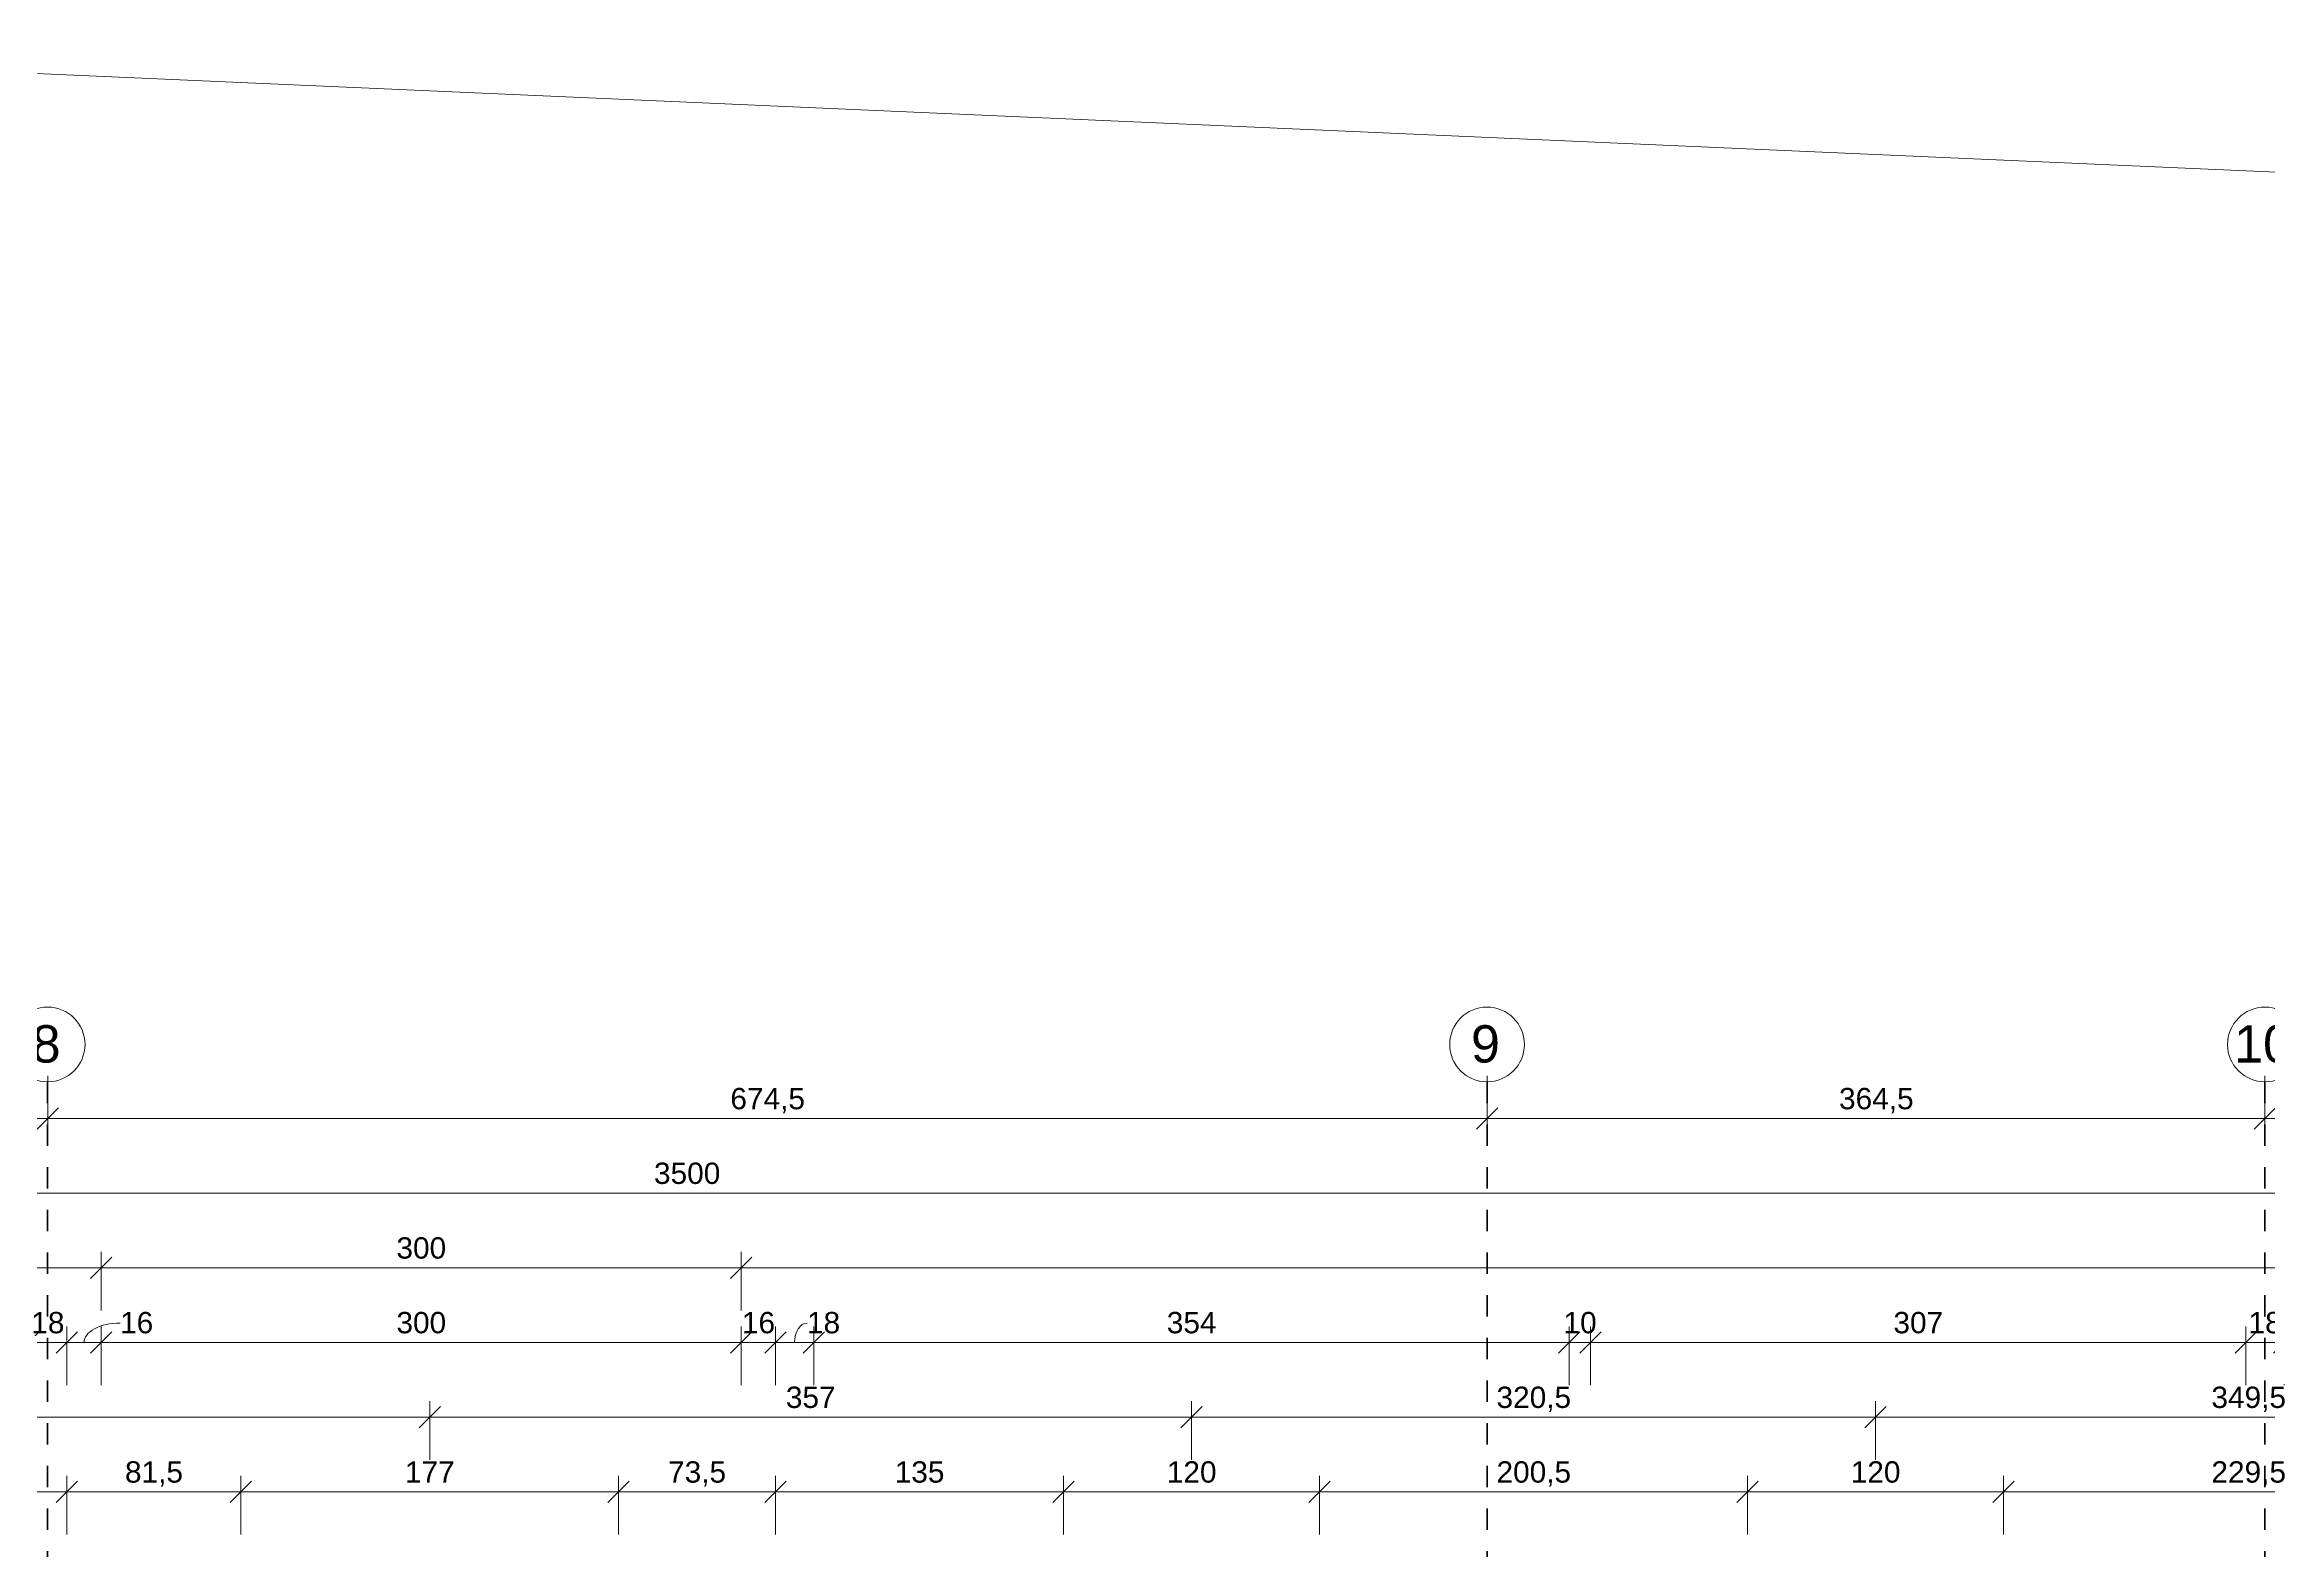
# Model space of a CAD drawing. Header units: metres. Extents: x 3 to 50, y 58.8 to 100.4.
# Drawn here: x 22.15 to 32.57, y 92.04 to 99.09 of the extents above; entities that cross this region are included whole.
import ezdxf

# ---------------------------------------------------------------- set-up
doc = ezdxf.new("R2010")
doc.units = ezdxf.units.M
doc.linetypes.add('Strich Punkt Mittel', pattern=[0.015875, 0.00635, -0.004763, 0, -0.004763])
for name, color, linetype, lineweight in [('A_2D', 7, 'Continuous', 13), ('A_Bemassung-50_', 4, 'Continuous', 9), ('A_Bemassung_', 4, 'Continuous', 9), ('A_Beschriftung_', 7, 'Continuous', 9), ('A_Raster_', 1, 'Continuous', 9)]:
    doc.layers.add(name, color=color, linetype=linetype, lineweight=lineweight)
doc.styles.add('Arial_1', font='arial.ttf', dxfattribs={"height": 0.175})
doc.styles.add('Arial_5', font='arial.ttf', dxfattribs={"height": 0.1})
doc.dimstyles.new('WGA-Bemaßung', dxfattribs={"dimscale": 0.3048, "dimtxt": 0.102026, "dimasz": 0.328084, "dimexe": 0.246063, "dimexo": 0.0625, "dimgap": 0.04101, "dimtad": 1, "dimdec": 1, "dimlfac": 100, "dimrnd": 0.5, "dimdsep": 46, "dimtxsty": 'Arial_5', "dimblk1": 'OBLIQUE', "dimblk2": 'OBLIQUE', "dimsah": 1, "dimcen": 0.09, "dimdle": 0.246063, "dimazin": 2, "dimtfac": 1, "dimtdec": 4, "dimtix": 1, "dimtmove": 0, "dimatfit": 3, "dimfxl": 0.656168, "dimfxlon": 1, "dimtvp": 1, "dimtolj": 1, "dimtzin": 0, "dimarcsym": 2})
doc.dimstyles.new('WGA-Bemaßung_1', dxfattribs={"dimscale": 0.3048, "dimtxt": 0.102026, "dimasz": 0.328084, "dimexe": 0.246063, "dimexo": 0.0625, "dimgap": 0.04101, "dimtad": 1, "dimdec": 1, "dimlfac": 100, "dimrnd": 0.5, "dimdsep": 46, "dimtxsty": 'Arial_5', "dimblk1": 'OBLIQUE', "dimblk2": 'OBLIQUE', "dimsah": 1, "dimcen": 0.09, "dimdle": 0.246063, "dimazin": 2, "dimtfac": 1, "dimtdec": 4, "dimtix": 1, "dimtmove": 1, "dimatfit": 3, "dimfxl": 0.656168, "dimfxlon": 1, "dimtvp": 1, "dimtolj": 1, "dimtzin": 0, "dimarcsym": 2})
doc.dimstyles.new('WGA-Bemaßung_3', dxfattribs={"dimscale": 0.3048, "dimtxt": 0.102026, "dimasz": 0.328084, "dimexe": 0.246063, "dimexo": 0.0625, "dimgap": 0.04101, "dimtad": 1, "dimdec": 1, "dimlfac": 100, "dimrnd": 0.5, "dimdsep": 46, "dimtxsty": 'Arial_5', "dimblk1": 'OBLIQUE', "dimblk2": 'OBLIQUE', "dimsah": 1, "dimcen": 0.09, "dimdle": 0.246063, "dimazin": 2, "dimtfac": 1, "dimtdec": 4, "dimtix": 1, "dimtmove": 0, "dimatfit": 3, "dimfxl": 0.656168, "dimfxlon": 1, "dimtvp": 1, "dimtolj": 1, "dimtzin": 0, "dimarcsym": 2})

# ---------------------------------------------------------------- blocks, each defined once
blk = doc.blocks.new('Raster - BS_Achse-112124-263_PP_02OG_BT1')
at = {"layer": 'A_Beschriftung_'}
blk.add_circle((0, 0), 0.0035, dxfattribs=at)
blk = doc.blocks.new('DIMBLOCK4-263_PP_02OG_BT1')
at = {"layer": 'A_Bemassung-50_', "transparency": 16777216}
for p, q in [((18.175, 94.058), (18.175, 94.258)), ((22.168, 94.058), (22.168, 94.258)), ((18.175, 94.058), (22.168, 94.058)), ((18.175, 94.058), (18.175, 93.983)), ((22.168, 94.058), (22.168, 93.983))]:
    blk.add_line(p, q, dxfattribs=at)
at = {"layer": 'A_Bemassung-50_', "lineweight": 35, "transparency": 16777216}
for p, q in [((18.175, 94.058), (18.225, 94.108)), ((22.168, 94.058), (22.218, 94.108)), ((18.175, 94.058), (18.125, 94.008)), ((22.168, 94.058), (22.118, 94.008))]:
    blk.add_line(p, q, dxfattribs=at)
at = {"layer": 'A_Bemassung-50_', "color": 0, "transparency": 16777216, "insert": (19.998, 94.201), "char_height": 0.1, "width": 0.41627, "attachment_point": 1, "line_spacing_factor": 0.941778, "style": 'Arial_5'}
blk.add_mtext('399,5', dxfattribs=at)
blk = doc.blocks.new('_Oblique')
at = {"color": 0, "linetype": 'ByBlock', "lineweight": -2}
blk.add_line((-0.5, -0.5), (0.5, 0.5), dxfattribs=at)
blk = doc.blocks.new('DIMBLOCK5-263_PP_02OG_BT1')
at = {"layer": 'A_Bemassung-50_', "transparency": 16777216}
for p, q in [((22.168, 94.058), (22.168, 94.258)), ((28.913, 94.058), (28.913, 94.258)), ((22.168, 94.058), (28.913, 94.058)), ((22.168, 94.058), (22.168, 93.983)), ((28.913, 94.058), (28.913, 93.983))]:
    blk.add_line(p, q, dxfattribs=at)
at = {"layer": 'A_Bemassung-50_', "lineweight": 35, "transparency": 16777216}
for p, q in [((22.168, 94.058), (22.218, 94.108)), ((28.913, 94.058), (28.963, 94.108)), ((22.168, 94.058), (22.118, 94.008)), ((28.913, 94.058), (28.863, 94.008))]:
    blk.add_line(p, q, dxfattribs=at)
at = {"layer": 'A_Bemassung-50_', "color": 0, "transparency": 16777216, "insert": (25.367, 94.201), "char_height": 0.1, "width": 0.41627, "attachment_point": 1, "line_spacing_factor": 0.941778, "style": 'Arial_5'}
blk.add_mtext('674,5', dxfattribs=at)
blk = doc.blocks.new('DIMBLOCK6-263_PP_02OG_BT1')
at = {"layer": 'A_Bemassung-50_', "transparency": 16777216}
for p, q in [((28.913, 94.058), (28.913, 94.258)), ((32.558, 94.058), (32.558, 94.258)), ((28.913, 94.058), (32.558, 94.058)), ((28.913, 94.058), (28.913, 93.983)), ((32.558, 94.058), (32.558, 93.983))]:
    blk.add_line(p, q, dxfattribs=at)
at = {"layer": 'A_Bemassung-50_', "lineweight": 35, "transparency": 16777216}
for p, q in [((28.913, 94.058), (28.963, 94.108)), ((32.558, 94.058), (32.608, 94.108)), ((28.913, 94.058), (28.863, 94.008)), ((32.558, 94.058), (32.508, 94.008))]:
    blk.add_line(p, q, dxfattribs=at)
at = {"layer": 'A_Bemassung-50_', "color": 0, "transparency": 16777216, "insert": (30.562, 94.201), "char_height": 0.1, "width": 0.41627, "attachment_point": 1, "line_spacing_factor": 0.941778, "style": 'Arial_5'}
blk.add_mtext('364,5', dxfattribs=at)
blk = doc.blocks.new('DIMBLOCK7-263_PP_02OG_BT1')
at = {"layer": 'A_Bemassung-50_', "transparency": 16777216}
for p, q in [((32.558, 94.058), (32.558, 94.258)), ((42.403, 94.058), (42.403, 94.258)), ((32.558, 94.058), (42.403, 94.058)), ((32.558, 94.058), (32.558, 93.983)), ((42.403, 94.058), (42.403, 93.983))]:
    blk.add_line(p, q, dxfattribs=at)
at = {"layer": 'A_Bemassung-50_', "lineweight": 35, "transparency": 16777216}
for p, q in [((32.558, 94.058), (32.608, 94.108)), ((42.403, 94.058), (42.453, 94.108)), ((32.558, 94.058), (32.508, 94.008)), ((42.403, 94.058), (42.353, 94.008))]:
    blk.add_line(p, q, dxfattribs=at)
at = {"layer": 'A_Bemassung-50_', "color": 0, "transparency": 16777216, "insert": (37.307, 94.201), "char_height": 0.1, "width": 0.41627, "attachment_point": 1, "line_spacing_factor": 0.941778, "style": 'Arial_5'}
blk.add_mtext('984,5', dxfattribs=at)
blk = doc.blocks.new('DIMBLOCK9-263_PP_02OG_BT1')
at = {"layer": 'A_Bemassung-50_', "transparency": 16777216}
for p, q in [((7.588, 93.358), (22.418, 93.358)), ((7.663, 93.358), (7.663, 93.433)), ((7.663, 93.358), (7.663, 93.158)), ((22.418, 93.358), (22.418, 93.433)), ((22.418, 93.358), (22.418, 93.158))]:
    blk.add_line(p, q, dxfattribs=at)
at = {"layer": 'A_Bemassung-50_', "lineweight": 35, "transparency": 16777216}
for p, q in [((7.663, 93.358), (7.613, 93.308)), ((7.663, 93.358), (7.713, 93.408)), ((22.418, 93.358), (22.368, 93.308)), ((22.418, 93.358), (22.468, 93.408))]:
    blk.add_line(p, q, dxfattribs=at)
at = {"layer": 'A_Bemassung-50_', "color": 0, "transparency": 16777216, "insert": (14.828, 93.501), "char_height": 0.1, "width": 0.50856, "attachment_point": 1, "line_spacing_factor": 0.941778, "style": 'Arial_5'}
blk.add_mtext('1475,5', dxfattribs=at)
blk = doc.blocks.new('DIMBLOCK10-263_PP_02OG_BT1')
at = {"layer": 'A_Bemassung-50_', "lineweight": 35, "transparency": 16777216}
for p, q in [((22.418, 93.358), (22.368, 93.308)), ((22.418, 93.358), (22.468, 93.408)), ((25.418, 93.358), (25.368, 93.308)), ((25.418, 93.358), (25.468, 93.408))]:
    blk.add_line(p, q, dxfattribs=at)
at = {"layer": 'A_Bemassung-50_', "transparency": 16777216}
for p, q in [((22.418, 93.358), (22.418, 93.433)), ((22.418, 93.358), (25.418, 93.358)), ((22.418, 93.358), (22.418, 93.158)), ((25.418, 93.358), (25.418, 93.433)), ((25.418, 93.358), (25.418, 93.158))]:
    blk.add_line(p, q, dxfattribs=at)
at = {"layer": 'A_Bemassung-50_', "color": 0, "transparency": 16777216, "insert": (23.802, 93.501), "char_height": 0.1, "width": 0.27688, "attachment_point": 1, "line_spacing_factor": 0.941778, "style": 'Arial_5'}
blk.add_mtext('300', dxfattribs=at)
blk = doc.blocks.new('DIMBLOCK11-263_PP_02OG_BT1')
at = {"layer": 'A_Bemassung-50_', "lineweight": 35, "transparency": 16777216}
for p, q in [((25.418, 93.358), (25.368, 93.308)), ((25.418, 93.358), (25.468, 93.408)), ((42.663, 93.358), (42.613, 93.308)), ((42.663, 93.358), (42.713, 93.408))]:
    blk.add_line(p, q, dxfattribs=at)
at = {"layer": 'A_Bemassung-50_', "transparency": 16777216}
for p, q in [((25.418, 93.358), (25.418, 93.433)), ((25.418, 93.358), (42.738, 93.358)), ((25.418, 93.358), (25.418, 93.158)), ((42.663, 93.358), (42.663, 93.433)), ((42.663, 93.358), (42.663, 93.158))]:
    blk.add_line(p, q, dxfattribs=at)
at = {"layer": 'A_Bemassung-50_', "color": 0, "transparency": 16777216, "insert": (33.828, 93.501), "char_height": 0.1, "width": 0.50856, "attachment_point": 1, "line_spacing_factor": 0.941778, "style": 'Arial_5'}
blk.add_mtext('1724,5', dxfattribs=at)
blk = doc.blocks.new('DIMBLOCK72-263_PP_02OG_BT1')
at = {"layer": 'A_Bemassung-50_', "transparency": 16777216}
for p, q in [((19.088, 92.658), (19.088, 92.733)), ((23.958, 92.658), (23.958, 92.733)), ((19.088, 92.658), (23.958, 92.658)), ((19.088, 92.658), (19.088, 92.458)), ((23.958, 92.658), (23.958, 92.458))]:
    blk.add_line(p, q, dxfattribs=at)
at = {"layer": 'A_Bemassung-50_', "lineweight": 35, "transparency": 16777216}
for p, q in [((19.088, 92.658), (19.038, 92.608)), ((19.088, 92.658), (19.138, 92.708)), ((23.958, 92.658), (23.908, 92.608)), ((23.958, 92.658), (24.008, 92.708))]:
    blk.add_line(p, q, dxfattribs=at)
at = {"layer": 'A_Bemassung-50_', "color": 0, "transparency": 16777216, "insert": (21.407, 92.801), "char_height": 0.1, "width": 0.27688, "attachment_point": 1, "line_spacing_factor": 0.941778, "style": 'Arial_5'}
blk.add_mtext('487', dxfattribs=at)
blk = doc.blocks.new('DIMBLOCK73-263_PP_02OG_BT1')
at = {"layer": 'A_Bemassung-50_', "transparency": 16777216}
for p, q in [((23.958, 92.658), (23.958, 92.733)), ((27.528, 92.658), (27.528, 92.733)), ((23.958, 92.658), (27.528, 92.658)), ((23.958, 92.658), (23.958, 92.458)), ((27.528, 92.658), (27.528, 92.458))]:
    blk.add_line(p, q, dxfattribs=at)
at = {"layer": 'A_Bemassung-50_', "lineweight": 35, "transparency": 16777216}
for p, q in [((23.958, 92.658), (23.908, 92.608)), ((23.958, 92.658), (24.008, 92.708)), ((27.528, 92.658), (27.478, 92.608)), ((27.528, 92.658), (27.578, 92.708))]:
    blk.add_line(p, q, dxfattribs=at)
at = {"layer": 'A_Bemassung-50_', "color": 0, "transparency": 16777216, "insert": (25.627, 92.801), "char_height": 0.1, "width": 0.27688, "attachment_point": 1, "line_spacing_factor": 0.941778, "style": 'Arial_5'}
blk.add_mtext('357', dxfattribs=at)
blk = doc.blocks.new('DIMBLOCK74-263_PP_02OG_BT1')
at = {"layer": 'A_Bemassung-50_', "transparency": 16777216}
for p, q in [((27.528, 92.658), (27.528, 92.733)), ((30.733, 92.658), (30.733, 92.733)), ((27.528, 92.658), (30.733, 92.658)), ((27.528, 92.658), (27.528, 92.458)), ((30.733, 92.658), (30.733, 92.458))]:
    blk.add_line(p, q, dxfattribs=at)
at = {"layer": 'A_Bemassung-50_', "lineweight": 35, "transparency": 16777216}
for p, q in [((27.528, 92.658), (27.478, 92.608)), ((27.528, 92.658), (27.578, 92.708)), ((30.733, 92.658), (30.683, 92.608)), ((30.733, 92.658), (30.783, 92.708))]:
    blk.add_line(p, q, dxfattribs=at)
at = {"layer": 'A_Bemassung-50_', "color": 0, "transparency": 16777216, "insert": (28.957, 92.801), "char_height": 0.1, "width": 0.41627, "attachment_point": 1, "line_spacing_factor": 0.941778, "style": 'Arial_5'}
blk.add_mtext('320,5', dxfattribs=at)
blk = doc.blocks.new('DIMBLOCK75-263_PP_02OG_BT1')
at = {"layer": 'A_Bemassung-50_', "transparency": 16777216}
for p, q in [((30.733, 92.658), (30.733, 92.733)), ((34.228, 92.658), (34.228, 92.733)), ((30.733, 92.658), (34.228, 92.658)), ((30.733, 92.658), (30.733, 92.458)), ((34.228, 92.658), (34.228, 92.458))]:
    blk.add_line(p, q, dxfattribs=at)
at = {"layer": 'A_Bemassung-50_', "lineweight": 35, "transparency": 16777216}
for p, q in [((30.733, 92.658), (30.683, 92.608)), ((30.733, 92.658), (30.783, 92.708)), ((34.228, 92.658), (34.178, 92.608)), ((34.228, 92.658), (34.278, 92.708))]:
    blk.add_line(p, q, dxfattribs=at)
at = {"layer": 'A_Bemassung-50_', "color": 0, "transparency": 16777216, "insert": (32.307, 92.801), "char_height": 0.1, "width": 0.41627, "attachment_point": 1, "line_spacing_factor": 0.941778, "style": 'Arial_5'}
blk.add_mtext('349,5', dxfattribs=at)
blk = doc.blocks.new('DIMBLOCK89-263_PP_02OG_BT1')
at = {"layer": 'A_Bemassung-50_', "transparency": 16777216}
for p, q in [((22.078, 93.008), (22.078, 93.083)), ((22.258, 93.008), (22.258, 93.083)), ((22.078, 93.008), (22.258, 93.008)), ((22.078, 93.008), (22.078, 92.808)), ((22.258, 93.008), (22.258, 92.808))]:
    blk.add_line(p, q, dxfattribs=at)
at = {"layer": 'A_Bemassung-50_', "lineweight": 35, "transparency": 16777216}
for p, q in [((22.078, 93.008), (22.128, 93.058)), ((22.258, 93.008), (22.308, 93.058)), ((22.078, 93.008), (22.028, 92.958)), ((22.258, 93.008), (22.208, 92.958))]:
    blk.add_line(p, q, dxfattribs=at)
at = {"layer": 'A_Bemassung-50_', "color": 0, "transparency": 16777216, "insert": (22.091, 93.151), "char_height": 0.1, "width": 0.18459, "attachment_point": 1, "line_spacing_factor": 0.941778, "style": 'Arial_5'}
blk.add_mtext('18', dxfattribs=at)
blk = doc.blocks.new('DIMBLOCK90-263_PP_02OG_BT1')
at = {"layer": 'A_Bemassung-50_', "transparency": 16777216}
for p, q in [((22.258, 93.008), (22.258, 93.083)), ((22.418, 93.008), (22.418, 93.083)), ((22.258, 93.008), (22.418, 93.008)), ((22.258, 93.008), (22.258, 92.808)), ((22.418, 93.008), (22.418, 92.808))]:
    blk.add_line(p, q, dxfattribs=at)
at = {"layer": 'A_Bemassung-50_', "lineweight": 35, "transparency": 16777216}
for p, q in [((22.258, 93.008), (22.308, 93.058)), ((22.418, 93.008), (22.468, 93.058)), ((22.258, 93.008), (22.208, 92.958)), ((22.418, 93.008), (22.368, 92.958))]:
    blk.add_line(p, q, dxfattribs=at)
at = {"layer": 'A_Bemassung-50_', "transparency": 16777216}
blk.add_ellipse((22.507, 93.008), major_axis=(0.169, 0), ratio=0.538626, start_param=1.570796, end_param=3.141593, dxfattribs=at)
at = {"layer": 'A_Bemassung-50_', "color": 0, "transparency": 16777216, "insert": (22.507, 93.151), "char_height": 0.1, "width": 0.18459, "attachment_point": 1, "line_spacing_factor": 0.941778, "style": 'Arial_5'}
blk.add_mtext('16', dxfattribs=at)
blk = doc.blocks.new('DIMBLOCK91-263_PP_02OG_BT1')
at = {"layer": 'A_Bemassung-50_', "transparency": 16777216}
for p, q in [((22.418, 93.008), (22.418, 93.083)), ((25.418, 93.008), (25.418, 93.083)), ((22.418, 93.008), (25.418, 93.008)), ((22.418, 93.008), (22.418, 92.808)), ((25.418, 93.008), (25.418, 92.808))]:
    blk.add_line(p, q, dxfattribs=at)
at = {"layer": 'A_Bemassung-50_', "lineweight": 35, "transparency": 16777216}
for p, q in [((22.418, 93.008), (22.468, 93.058)), ((25.418, 93.008), (25.468, 93.058)), ((22.418, 93.008), (22.368, 92.958)), ((25.418, 93.008), (25.368, 92.958))]:
    blk.add_line(p, q, dxfattribs=at)
at = {"layer": 'A_Bemassung-50_', "color": 0, "transparency": 16777216, "insert": (23.802, 93.151), "char_height": 0.1, "width": 0.27688, "attachment_point": 1, "line_spacing_factor": 0.941778, "style": 'Arial_5'}
blk.add_mtext('300', dxfattribs=at)
blk = doc.blocks.new('DIMBLOCK92-263_PP_02OG_BT1')
at = {"layer": 'A_Bemassung-50_', "transparency": 16777216}
for p, q in [((25.418, 93.008), (25.418, 93.083)), ((25.578, 93.008), (25.578, 93.083)), ((25.418, 93.008), (25.578, 93.008)), ((25.418, 93.008), (25.418, 92.808)), ((25.578, 93.008), (25.578, 92.808))]:
    blk.add_line(p, q, dxfattribs=at)
at = {"layer": 'A_Bemassung-50_', "lineweight": 35, "transparency": 16777216}
for p, q in [((25.418, 93.008), (25.468, 93.058)), ((25.578, 93.008), (25.628, 93.058)), ((25.418, 93.008), (25.368, 92.958)), ((25.578, 93.008), (25.528, 92.958))]:
    blk.add_line(p, q, dxfattribs=at)
at = {"layer": 'A_Bemassung-50_', "color": 0, "transparency": 16777216, "insert": (25.421, 93.151), "char_height": 0.1, "width": 0.18459, "attachment_point": 1, "line_spacing_factor": 0.941778, "style": 'Arial_5'}
blk.add_mtext('16', dxfattribs=at)
blk = doc.blocks.new('DIMBLOCK93-263_PP_02OG_BT1')
at = {"layer": 'A_Bemassung-50_', "transparency": 16777216}
for p, q in [((25.578, 93.008), (25.578, 93.083)), ((25.758, 93.008), (25.758, 93.083)), ((25.578, 93.008), (25.758, 93.008)), ((25.578, 93.008), (25.578, 92.808)), ((25.758, 93.008), (25.758, 92.808))]:
    blk.add_line(p, q, dxfattribs=at)
at = {"layer": 'A_Bemassung-50_', "lineweight": 35, "transparency": 16777216}
for p, q in [((25.578, 93.008), (25.628, 93.058)), ((25.758, 93.008), (25.808, 93.058)), ((25.578, 93.008), (25.528, 92.958)), ((25.758, 93.008), (25.708, 92.958))]:
    blk.add_line(p, q, dxfattribs=at)
at = {"layer": 'A_Bemassung-50_', "transparency": 16777216}
blk.add_ellipse((25.726, 93.008), major_axis=(0, 0.091), ratio=0.637843, start_param=0, end_param=1.570796, dxfattribs=at)
at = {"layer": 'A_Bemassung-50_', "color": 0, "transparency": 16777216, "insert": (25.726, 93.151), "char_height": 0.1, "width": 0.18459, "attachment_point": 1, "line_spacing_factor": 0.941778, "style": 'Arial_5'}
blk.add_mtext('18', dxfattribs=at)
blk = doc.blocks.new('DIMBLOCK94-263_PP_02OG_BT1')
at = {"layer": 'A_Bemassung-50_', "transparency": 16777216}
for p, q in [((25.758, 93.008), (25.758, 93.083)), ((29.298, 93.008), (29.298, 93.083)), ((25.758, 93.008), (29.298, 93.008)), ((25.758, 93.008), (25.758, 92.808)), ((29.298, 93.008), (29.298, 92.808))]:
    blk.add_line(p, q, dxfattribs=at)
at = {"layer": 'A_Bemassung-50_', "lineweight": 35, "transparency": 16777216}
for p, q in [((25.758, 93.008), (25.808, 93.058)), ((29.298, 93.008), (29.348, 93.058)), ((25.758, 93.008), (25.708, 92.958)), ((29.298, 93.008), (29.248, 92.958))]:
    blk.add_line(p, q, dxfattribs=at)
at = {"layer": 'A_Bemassung-50_', "color": 0, "transparency": 16777216, "insert": (27.412, 93.151), "char_height": 0.1, "width": 0.27688, "attachment_point": 1, "line_spacing_factor": 0.941778, "style": 'Arial_5'}
blk.add_mtext('354', dxfattribs=at)
blk = doc.blocks.new('DIMBLOCK95-263_PP_02OG_BT1')
at = {"layer": 'A_Bemassung-50_', "transparency": 16777216}
for p, q in [((29.298, 93.008), (29.298, 93.083)), ((29.398, 93.008), (29.398, 93.083)), ((29.298, 93.008), (29.398, 93.008)), ((29.298, 93.008), (29.298, 92.808)), ((29.398, 93.008), (29.398, 92.808))]:
    blk.add_line(p, q, dxfattribs=at)
at = {"layer": 'A_Bemassung-50_', "lineweight": 35, "transparency": 16777216}
for p, q in [((29.298, 93.008), (29.348, 93.058)), ((29.398, 93.008), (29.448, 93.058)), ((29.298, 93.008), (29.248, 92.958)), ((29.398, 93.008), (29.348, 92.958))]:
    blk.add_line(p, q, dxfattribs=at)
at = {"layer": 'A_Bemassung-50_', "color": 0, "transparency": 16777216, "insert": (29.271, 93.151), "char_height": 0.1, "width": 0.18459, "attachment_point": 1, "line_spacing_factor": 0.941778, "style": 'Arial_5'}
blk.add_mtext('10', dxfattribs=at)
blk = doc.blocks.new('DIMBLOCK96-263_PP_02OG_BT1')
at = {"layer": 'A_Bemassung-50_', "transparency": 16777216}
for p, q in [((29.398, 93.008), (29.398, 93.083)), ((32.468, 93.008), (32.468, 93.083)), ((29.398, 93.008), (32.468, 93.008)), ((29.398, 93.008), (29.398, 92.808)), ((32.468, 93.008), (32.468, 92.808))]:
    blk.add_line(p, q, dxfattribs=at)
at = {"layer": 'A_Bemassung-50_', "lineweight": 35, "transparency": 16777216}
for p, q in [((29.398, 93.008), (29.448, 93.058)), ((32.468, 93.008), (32.518, 93.058)), ((29.398, 93.008), (29.348, 92.958)), ((32.468, 93.008), (32.418, 92.958))]:
    blk.add_line(p, q, dxfattribs=at)
at = {"layer": 'A_Bemassung-50_', "color": 0, "transparency": 16777216, "insert": (30.817, 93.151), "char_height": 0.1, "width": 0.27688, "attachment_point": 1, "line_spacing_factor": 0.941778, "style": 'Arial_5'}
blk.add_mtext('307', dxfattribs=at)
blk = doc.blocks.new('DIMBLOCK97-263_PP_02OG_BT1')
at = {"layer": 'A_Bemassung-50_', "transparency": 16777216}
for p, q in [((32.468, 93.008), (32.468, 93.083)), ((32.648, 93.008), (32.648, 93.083)), ((32.468, 93.008), (32.648, 93.008)), ((32.468, 93.008), (32.468, 92.808)), ((32.648, 93.008), (32.648, 92.808))]:
    blk.add_line(p, q, dxfattribs=at)
at = {"layer": 'A_Bemassung-50_', "lineweight": 35, "transparency": 16777216}
for p, q in [((32.468, 93.008), (32.518, 93.058)), ((32.648, 93.008), (32.698, 93.058)), ((32.468, 93.008), (32.418, 92.958)), ((32.648, 93.008), (32.598, 92.958))]:
    blk.add_line(p, q, dxfattribs=at)
at = {"layer": 'A_Bemassung-50_', "color": 0, "transparency": 16777216, "insert": (32.481, 93.151), "char_height": 0.1, "width": 0.18459, "attachment_point": 1, "line_spacing_factor": 0.941778, "style": 'Arial_5'}
blk.add_mtext('18', dxfattribs=at)
blk = doc.blocks.new('DIMBLOCK283-263_PP_02OG_BT1')
at = {"layer": 'A_Bemassung-50_', "lineweight": 35, "transparency": 16777216}
for p, q in [((19.688, 92.308), (19.638, 92.258)), ((19.688, 92.308), (19.738, 92.358)), ((22.258, 92.308), (22.208, 92.258)), ((22.258, 92.308), (22.308, 92.358))]:
    blk.add_line(p, q, dxfattribs=at)
at = {"layer": 'A_Bemassung-50_', "transparency": 16777216}
for p, q in [((19.688, 92.308), (19.688, 92.383)), ((19.688, 92.308), (22.258, 92.308)), ((19.688, 92.308), (19.688, 92.108)), ((22.258, 92.308), (22.258, 92.383)), ((22.258, 92.308), (22.258, 92.108))]:
    blk.add_line(p, q, dxfattribs=at)
at = {"layer": 'A_Bemassung-50_', "color": 0, "transparency": 16777216, "insert": (20.857, 92.451), "char_height": 0.1, "width": 0.27688, "attachment_point": 1, "line_spacing_factor": 0.941778, "style": 'Arial_5'}
blk.add_mtext('257', dxfattribs=at)
blk = doc.blocks.new('DIMBLOCK284-263_PP_02OG_BT1')
at = {"layer": 'A_Bemassung-50_', "lineweight": 35, "transparency": 16777216}
for p, q in [((22.258, 92.308), (22.208, 92.258)), ((22.258, 92.308), (22.308, 92.358)), ((23.073, 92.308), (23.023, 92.258)), ((23.073, 92.308), (23.123, 92.358))]:
    blk.add_line(p, q, dxfattribs=at)
at = {"layer": 'A_Bemassung-50_', "transparency": 16777216}
for p, q in [((22.258, 92.308), (22.258, 92.383)), ((22.258, 92.308), (23.073, 92.308)), ((22.258, 92.308), (22.258, 92.108)), ((23.073, 92.308), (23.073, 92.383)), ((23.073, 92.308), (23.073, 92.108))]:
    blk.add_line(p, q, dxfattribs=at)
at = {"layer": 'A_Bemassung-50_', "color": 0, "transparency": 16777216, "insert": (22.53, 92.451), "char_height": 0.1, "width": 0.32397, "attachment_point": 1, "line_spacing_factor": 0.941778, "style": 'Arial_5'}
blk.add_mtext('81,5', dxfattribs=at)
blk = doc.blocks.new('DIMBLOCK285-263_PP_02OG_BT1')
at = {"layer": 'A_Bemassung-50_', "lineweight": 35, "transparency": 16777216}
for p, q in [((23.073, 92.308), (23.023, 92.258)), ((23.073, 92.308), (23.123, 92.358)), ((24.843, 92.308), (24.793, 92.258)), ((24.843, 92.308), (24.893, 92.358))]:
    blk.add_line(p, q, dxfattribs=at)
at = {"layer": 'A_Bemassung-50_', "transparency": 16777216}
for p, q in [((23.073, 92.308), (23.073, 92.383)), ((23.073, 92.308), (24.843, 92.308)), ((23.073, 92.308), (23.073, 92.108)), ((24.843, 92.308), (24.843, 92.383)), ((24.843, 92.308), (24.843, 92.108))]:
    blk.add_line(p, q, dxfattribs=at)
at = {"layer": 'A_Bemassung-50_', "color": 0, "transparency": 16777216, "insert": (23.842, 92.451), "char_height": 0.1, "width": 0.27688, "attachment_point": 1, "line_spacing_factor": 0.941778, "style": 'Arial_5'}
blk.add_mtext('177', dxfattribs=at)
blk = doc.blocks.new('DIMBLOCK286-263_PP_02OG_BT1')
at = {"layer": 'A_Bemassung-50_', "lineweight": 35, "transparency": 16777216}
for p, q in [((24.843, 92.308), (24.793, 92.258)), ((24.843, 92.308), (24.893, 92.358)), ((25.578, 92.308), (25.528, 92.258)), ((25.578, 92.308), (25.628, 92.358))]:
    blk.add_line(p, q, dxfattribs=at)
at = {"layer": 'A_Bemassung-50_', "transparency": 16777216}
for p, q in [((24.843, 92.308), (24.843, 92.383)), ((24.843, 92.308), (25.578, 92.308)), ((24.843, 92.308), (24.843, 92.108)), ((25.578, 92.308), (25.578, 92.383)), ((25.578, 92.308), (25.578, 92.108))]:
    blk.add_line(p, q, dxfattribs=at)
at = {"layer": 'A_Bemassung-50_', "color": 0, "transparency": 16777216, "insert": (25.075, 92.451), "char_height": 0.1, "width": 0.32397, "attachment_point": 1, "line_spacing_factor": 0.941778, "style": 'Arial_5'}
blk.add_mtext('73,5', dxfattribs=at)
blk = doc.blocks.new('DIMBLOCK287-263_PP_02OG_BT1')
at = {"layer": 'A_Bemassung-50_', "lineweight": 35, "transparency": 16777216}
for p, q in [((25.578, 92.308), (25.528, 92.258)), ((25.578, 92.308), (25.628, 92.358)), ((26.928, 92.308), (26.878, 92.258)), ((26.928, 92.308), (26.978, 92.358))]:
    blk.add_line(p, q, dxfattribs=at)
at = {"layer": 'A_Bemassung-50_', "transparency": 16777216}
for p, q in [((25.578, 92.308), (25.578, 92.383)), ((25.578, 92.308), (26.928, 92.308)), ((25.578, 92.308), (25.578, 92.108)), ((26.928, 92.308), (26.928, 92.383)), ((26.928, 92.308), (26.928, 92.108))]:
    blk.add_line(p, q, dxfattribs=at)
at = {"layer": 'A_Bemassung-50_', "color": 0, "transparency": 16777216, "insert": (26.137, 92.451), "char_height": 0.1, "width": 0.27688, "attachment_point": 1, "line_spacing_factor": 0.941778, "style": 'Arial_5'}
blk.add_mtext('135', dxfattribs=at)
blk = doc.blocks.new('DIMBLOCK288-263_PP_02OG_BT1')
at = {"layer": 'A_Bemassung-50_', "lineweight": 35, "transparency": 16777216}
for p, q in [((26.928, 92.308), (26.878, 92.258)), ((26.928, 92.308), (26.978, 92.358)), ((28.128, 92.308), (28.078, 92.258)), ((28.128, 92.308), (28.178, 92.358))]:
    blk.add_line(p, q, dxfattribs=at)
at = {"layer": 'A_Bemassung-50_', "transparency": 16777216}
for p, q in [((26.928, 92.308), (26.928, 92.383)), ((26.928, 92.308), (28.128, 92.308)), ((26.928, 92.308), (26.928, 92.108)), ((28.128, 92.308), (28.128, 92.383)), ((28.128, 92.308), (28.128, 92.108))]:
    blk.add_line(p, q, dxfattribs=at)
at = {"layer": 'A_Bemassung-50_', "color": 0, "transparency": 16777216, "insert": (27.412, 92.451), "char_height": 0.1, "width": 0.27688, "attachment_point": 1, "line_spacing_factor": 0.941778, "style": 'Arial_5'}
blk.add_mtext('120', dxfattribs=at)
blk = doc.blocks.new('DIMBLOCK289-263_PP_02OG_BT1')
at = {"layer": 'A_Bemassung-50_', "lineweight": 35, "transparency": 16777216}
for p, q in [((28.128, 92.308), (28.078, 92.258)), ((28.128, 92.308), (28.178, 92.358)), ((30.133, 92.308), (30.083, 92.258)), ((30.133, 92.308), (30.183, 92.358))]:
    blk.add_line(p, q, dxfattribs=at)
at = {"layer": 'A_Bemassung-50_', "transparency": 16777216}
for p, q in [((28.128, 92.308), (28.128, 92.383)), ((28.128, 92.308), (30.133, 92.308)), ((28.128, 92.308), (28.128, 92.108)), ((30.133, 92.308), (30.133, 92.383)), ((30.133, 92.308), (30.133, 92.108))]:
    blk.add_line(p, q, dxfattribs=at)
at = {"layer": 'A_Bemassung-50_', "color": 0, "transparency": 16777216, "insert": (28.957, 92.451), "char_height": 0.1, "width": 0.41627, "attachment_point": 1, "line_spacing_factor": 0.941778, "style": 'Arial_5'}
blk.add_mtext('200,5', dxfattribs=at)
blk = doc.blocks.new('DIMBLOCK290-263_PP_02OG_BT1')
at = {"layer": 'A_Bemassung-50_', "lineweight": 35, "transparency": 16777216}
for p, q in [((30.133, 92.308), (30.083, 92.258)), ((30.133, 92.308), (30.183, 92.358)), ((31.333, 92.308), (31.283, 92.258)), ((31.333, 92.308), (31.383, 92.358))]:
    blk.add_line(p, q, dxfattribs=at)
at = {"layer": 'A_Bemassung-50_', "transparency": 16777216}
for p, q in [((30.133, 92.308), (30.133, 92.383)), ((30.133, 92.308), (31.333, 92.308)), ((30.133, 92.308), (30.133, 92.108)), ((31.333, 92.308), (31.333, 92.383)), ((31.333, 92.308), (31.333, 92.108))]:
    blk.add_line(p, q, dxfattribs=at)
at = {"layer": 'A_Bemassung-50_', "color": 0, "transparency": 16777216, "insert": (30.617, 92.451), "char_height": 0.1, "width": 0.27688, "attachment_point": 1, "line_spacing_factor": 0.941778, "style": 'Arial_5'}
blk.add_mtext('120', dxfattribs=at)
blk = doc.blocks.new('DIMBLOCK291-263_PP_02OG_BT1')
at = {"layer": 'A_Bemassung-50_', "lineweight": 35, "transparency": 16777216}
for p, q in [((31.333, 92.308), (31.283, 92.258)), ((31.333, 92.308), (31.383, 92.358)), ((33.628, 92.308), (33.578, 92.258)), ((33.628, 92.308), (33.678, 92.358))]:
    blk.add_line(p, q, dxfattribs=at)
at = {"layer": 'A_Bemassung-50_', "transparency": 16777216}
for p, q in [((31.333, 92.308), (31.333, 92.383)), ((31.333, 92.308), (33.628, 92.308)), ((31.333, 92.308), (31.333, 92.108)), ((33.628, 92.308), (33.628, 92.383)), ((33.628, 92.308), (33.628, 92.108))]:
    blk.add_line(p, q, dxfattribs=at)
at = {"layer": 'A_Bemassung-50_', "color": 0, "transparency": 16777216, "insert": (32.307, 92.451), "char_height": 0.1, "width": 0.41627, "attachment_point": 1, "line_spacing_factor": 0.941778, "style": 'Arial_5'}
blk.add_mtext('229,5', dxfattribs=at)
blk = doc.blocks.new('DIMBLOCK659-263_PP_02OG_BT1')
at = {"layer": 'A_Bemassung-50_', "transparency": 16777216}
for p, q in [((7.663, 93.708), (7.663, 93.783)), ((42.663, 93.708), (42.663, 93.783)), ((7.588, 93.708), (42.738, 93.708)), ((7.663, 93.708), (7.663, 93.508)), ((42.663, 93.708), (42.663, 93.508))]:
    blk.add_line(p, q, dxfattribs=at)
at = {"layer": 'A_Bemassung-50_', "lineweight": 35, "transparency": 16777216}
for p, q in [((7.663, 93.708), (7.713, 93.758)), ((42.663, 93.708), (42.713, 93.758)), ((7.663, 93.708), (7.613, 93.658)), ((42.663, 93.708), (42.613, 93.658))]:
    blk.add_line(p, q, dxfattribs=at)
at = {"layer": 'A_Bemassung-50_', "color": 0, "transparency": 16777216, "insert": (25.009, 93.851), "char_height": 0.1, "width": 0.36918, "attachment_point": 1, "line_spacing_factor": 0.941778, "style": 'Arial_5'}
blk.add_mtext('3500', dxfattribs=at)

msp = doc.modelspace()

# ---------------------------------------------------------------- linework, layer by layer
at = {"layer": 'A_2D', "lineweight": 18}
msp.add_line((48.514, 97.7921), (19.0083, 99.0917), dxfattribs=at)
at = {"layer": 'A_Raster_', "linetype": 'Strich Punkt Mittel', "lineweight": 35}
for p, q in [((22.1677, 94.2296), (22.1677, 59.9489)), ((28.9127, 94.2296), (28.9127, 59.9489)), ((32.5577, 94.2296), (32.5577, 59.9489))]:
    msp.add_line(p, q, dxfattribs=at)

# ---------------------------------------------------------------- block references
at = {"layer": 'A_Beschriftung_', "xscale": 49.99999999999998, "yscale": 49.99999999999998, "zscale": 49.99999999999998, "rotation": 180}
for p in [(22.1677, 94.4046), (28.9127, 94.4046), (32.5577, 94.4046)]:
    msp.add_blockref('Raster - BS_Achse-112124-263_PP_02OG_BT1', p, dxfattribs=at)

# ---------------------------------------------------------------- texts
at = {"layer": 'A_Beschriftung_', "char_height": 0.175, "attachment_point": 1, "style": 'Arial_1'}
for s, insert, width in [('8', (22.0924, 94.4949), 0.168354), ('9', (28.8374, 94.4949), 0.168354), ('10', (32.4131, 94.4949), 0.336709)]:
    msp.add_mtext(s, dxfattribs=dict(at, insert=insert, width=width))

# ---------------------------------------------------------------- dimensions: what is measured, and where the dimension line sits
at = {"layer": 'A_Bemassung_'}
for base, p1, p2, dimstyle, override, picture, middle in [((22.1676682485, 94.0583319338), (18.1751682485, 94.2583319338), (22.1676682485, 94.2583319338), 'WGA-Bemaßung', {"dimpost": '<>', "dimfxl": 3.9925}, 'DIMBLOCK4-263_PP_02OG_BT1', (20.1714182485, 94.1219233393)), ((28.9127, 94.0583), (22.1677, 94.2583), (28.9127, 94.2583), 'WGA-Bemaßung', {"dimpost": '<>', "dimfxl": 6.745}, 'DIMBLOCK5-263_PP_02OG_BT1', (25.5402, 94.1219)), ((32.5577, 94.0583), (28.9127, 94.2583), (32.5577, 94.2583), 'WGA-Bemaßung', {"dimpost": '<>', "dimfxl": 3.645}, 'DIMBLOCK6-263_PP_02OG_BT1', (30.7352, 94.1219)), ((42.4027, 94.0583), (32.5577, 94.2583), (42.4027, 94.2583), 'WGA-Bemaßung', {"dimpost": '<>', "dimfxl": 9.845}, 'DIMBLOCK7-263_PP_02OG_BT1', (37.4802, 94.1219)), ((42.6627, 93.7083), (7.6627, 93.5083), (42.6627, 93.5083), 'WGA-Bemaßung_3', {"dimpost": '<>', "dimfxl": 35}, 'DIMBLOCK659-263_PP_02OG_BT1', (25.1627, 93.7719)), ((22.4177, 93.3583), (7.6627, 93.1583), (22.4177, 93.1583), 'WGA-Bemaßung', {"dimpost": '<>', "dimfxl": 14.755}, 'DIMBLOCK9-263_PP_02OG_BT1', (15.0402, 93.4219)), ((25.4177, 93.3583), (22.4177, 93.1583), (25.4177, 93.1583), 'WGA-Bemaßung', {"dimpost": '<>', "dimfxl": 3}, 'DIMBLOCK10-263_PP_02OG_BT1', (23.9177, 93.4219)), ((42.6627, 93.3583), (25.4177, 93.1583), (42.6627, 93.1583), 'WGA-Bemaßung', {"dimpost": '<>', "dimfxl": 17.245}, 'DIMBLOCK11-263_PP_02OG_BT1', (34.0402, 93.4219)), ((22.2577, 93.0083), (22.0777, 92.8083), (22.2577, 92.8083), 'WGA-Bemaßung', {"dimpost": '<>', "dimfxl": 0.18}, 'DIMBLOCK89-263_PP_02OG_BT1', (22.1677, 93.0719)), ((25.4177, 93.0083), (22.4177, 92.8083), (25.4177, 92.8083), 'WGA-Bemaßung', {"dimpost": '<>', "dimfxl": 3}, 'DIMBLOCK91-263_PP_02OG_BT1', (23.9177, 93.0719)), ((25.5777, 93.0083), (25.4177, 92.8083), (25.5777, 92.8083), 'WGA-Bemaßung', {"dimpost": '<>', "dimfxl": 0.16}, 'DIMBLOCK92-263_PP_02OG_BT1', (25.4977, 93.0719)), ((29.2977, 93.0083), (25.7577, 92.8083), (29.2977, 92.8083), 'WGA-Bemaßung', {"dimpost": '<>', "dimfxl": 3.54}, 'DIMBLOCK94-263_PP_02OG_BT1', (27.5277, 93.0719)), ((29.3977, 93.0083), (29.2977, 92.8083), (29.3977, 92.8083), 'WGA-Bemaßung', {"dimpost": '<>', "dimfxl": 0.1}, 'DIMBLOCK95-263_PP_02OG_BT1', (29.3477, 93.0719)), ((32.4677, 93.0083), (29.3977, 92.8083), (32.4677, 92.8083), 'WGA-Bemaßung', {"dimpost": '<>', "dimfxl": 3.07}, 'DIMBLOCK96-263_PP_02OG_BT1', (30.9327, 93.0719)), ((32.6477, 93.0083), (32.4677, 92.8083), (32.6477, 92.8083), 'WGA-Bemaßung', {"dimpost": '<>', "dimfxl": 0.18}, 'DIMBLOCK97-263_PP_02OG_BT1', (32.5577, 93.0719)), ((23.9577, 92.6583), (19.0877, 92.4583), (23.9577, 92.4583), 'WGA-Bemaßung', {"dimpost": '<>', "dimfxl": 4.87}, 'DIMBLOCK72-263_PP_02OG_BT1', (21.5227, 92.7219)), ((27.5277, 92.6583), (23.9577, 92.4583), (27.5277, 92.4583), 'WGA-Bemaßung', {"dimpost": '<>', "dimfxl": 3.57}, 'DIMBLOCK73-263_PP_02OG_BT1', (25.7427, 92.7219)), ((30.7327, 92.6583), (27.5277, 92.4583), (30.7327, 92.4583), 'WGA-Bemaßung', {"dimpost": '<>', "dimfxl": 3.205}, 'DIMBLOCK74-263_PP_02OG_BT1', (29.1302, 92.7219)), ((34.2277, 92.6583), (30.7327, 92.4583), (34.2277, 92.4583), 'WGA-Bemaßung', {"dimpost": '<>', "dimfxl": 3.495}, 'DIMBLOCK75-263_PP_02OG_BT1', (32.4802, 92.7219)), ((22.2577, 92.3083), (19.6877, 92.1083), (22.2577, 92.1083), 'WGA-Bemaßung', {"dimpost": '<>', "dimfxl": 2.57}, 'DIMBLOCK283-263_PP_02OG_BT1', (20.9727, 92.3719)), ((23.0727, 92.3083), (22.2577, 92.1083), (23.0727, 92.1083), 'WGA-Bemaßung', {"dimpost": '<>', "dimfxl": 0.815}, 'DIMBLOCK284-263_PP_02OG_BT1', (22.6652, 92.3719)), ((24.8427, 92.3083), (23.0727, 92.1083), (24.8427, 92.1083), 'WGA-Bemaßung', {"dimpost": '<>', "dimfxl": 1.77}, 'DIMBLOCK285-263_PP_02OG_BT1', (23.9577, 92.371)), ((25.5777, 92.3083), (24.8427, 92.1083), (25.5777, 92.1083), 'WGA-Bemaßung', {"dimpost": '<>', "dimfxl": 0.735}, 'DIMBLOCK286-263_PP_02OG_BT1', (25.2102, 92.3719)), ((26.9277, 92.3083), (25.5777, 92.1083), (26.9277, 92.1083), 'WGA-Bemaßung', {"dimpost": '<>', "dimfxl": 1.35}, 'DIMBLOCK287-263_PP_02OG_BT1', (26.2527, 92.3719)), ((28.1277, 92.3083), (26.9277, 92.1083), (28.1277, 92.1083), 'WGA-Bemaßung', {"dimpost": '<>', "dimfxl": 1.2}, 'DIMBLOCK288-263_PP_02OG_BT1', (27.5277, 92.3719)), ((30.1327, 92.3083), (28.1277, 92.1083), (30.1327, 92.1083), 'WGA-Bemaßung', {"dimpost": '<>', "dimfxl": 2.005}, 'DIMBLOCK289-263_PP_02OG_BT1', (29.1302, 92.3719)), ((31.3327, 92.3083), (30.1327, 92.1083), (31.3327, 92.1083), 'WGA-Bemaßung', {"dimpost": '<>', "dimfxl": 1.2}, 'DIMBLOCK290-263_PP_02OG_BT1', (30.7327, 92.3719)), ((33.6277, 92.3083), (31.3327, 92.1083), (33.6277, 92.1083), 'WGA-Bemaßung', {"dimpost": '<>', "dimfxl": 2.295}, 'DIMBLOCK291-263_PP_02OG_BT1', (32.4802, 92.3719))]:
    dim = msp.add_linear_dim(base=base, p1=p1, p2=p2, dimstyle=dimstyle, override=override, dxfattribs=at)
    dim.commit()
    dim.dimension.update_dxf_attribs({"geometry": picture, "text_midpoint": middle})
for base, p1, p2, override, picture, middle in [((22.4177, 93.0083), (22.2577, 92.8083), (22.4177, 92.8083), {"dimpost": '<>', "dimfxl": 0.16}, 'DIMBLOCK90-263_PP_02OG_BT1', (22.5989, 93.084)), ((25.7577, 93.0083), (25.5777, 92.8083), (25.7577, 92.8083), {"dimpost": '<>', "dimfxl": 0.18}, 'DIMBLOCK93-263_PP_02OG_BT1', (25.818, 93.084))]:
    dim = msp.add_linear_dim(base=base, p1=p1, p2=p2, dimstyle='WGA-Bemaßung_1', override=override, dxfattribs=at)
    dim.commit()
    dim.dimension.update_dxf_attribs({"geometry": picture, "text_midpoint": middle, "dimtype": 160})

doc.saveas('drawing.dxf')
